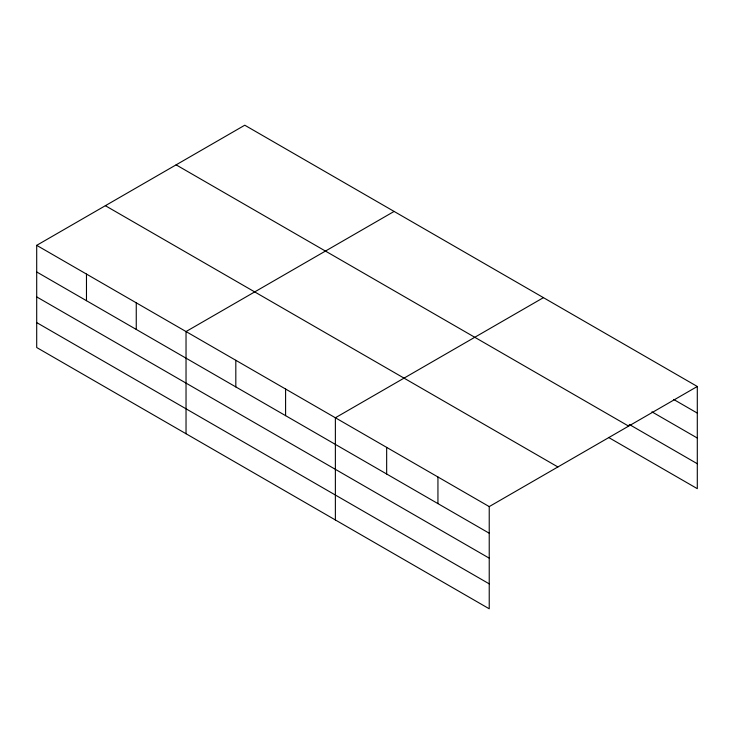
<?xml version="1.0" encoding="UTF-8"?>
<svg xmlns="http://www.w3.org/2000/svg" width="734" height="734" viewBox="0 0 734 734"><rect width="100%" height="100%" fill="white"/><g stroke="black" fill="none" stroke-linecap="round" stroke-linejoin="round"><path stroke-width="1.1" d="M489.229 558.161L489.229 506.598L36.7 245.339L36.7 347.521L489.229 608.789L489.229 558.161L36.7 296.894M608.532 437.418L697.3 488.661L697.3 386.479L244.771 125.211L36.7 245.339M394.103 211.429L186.032 331.557L186.032 433.748M543.435 297.646L335.374 417.774L335.374 519.966M489.229 506.598L697.3 386.479M673.629 399.434L697.3 413.095M651.93 411.838L697.3 438.033M629.249 424.435L697.3 463.732M176.105 164.847L628.634 426.115M105.366 205.694L557.895 466.962M36.7 271.956L489.229 533.223M36.7 322.593L489.229 583.86M437.941 476.99L437.941 503.616M386.662 447.382L386.662 474.008M285.59 389.029L285.59 415.655M235.816 360.293L235.816 386.919M136.258 302.812L136.258 329.438M86.474 274.076L86.474 300.701"/></g></svg>
